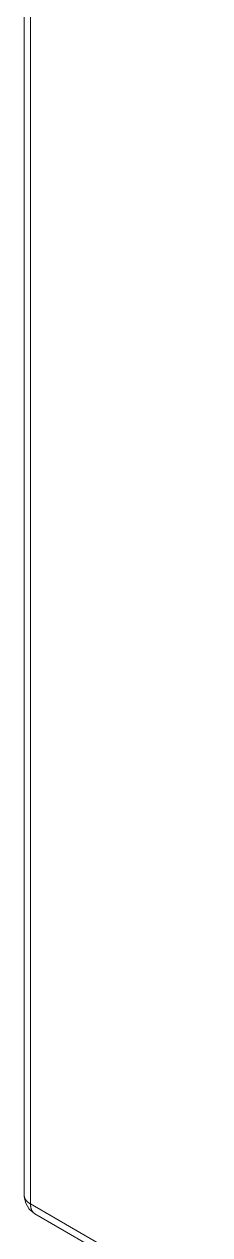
# Model space of a CAD drawing. Header units: inches. Extents: x 67248 to 85686, y -40174 to -31152.
# Drawn here: x 82432.51 to 82437.19, y -33430.6 to -33400.17 of the extents above; entities that cross this region are included whole.
import ezdxf

# ---------------------------------------------------------------- set-up
doc = ezdxf.new("R2010")
doc.units = ezdxf.units.IN
doc.header["$MEASUREMENT"] = 0

# ---------------------------------------------------------------- blocks, each defined once
blk = doc.blocks.new('ET200S')
at = {"lineweight": 0}
for p, q in [((42.288, 50.006), (42.288, -46.749)), ((42.434, 49.802), (42.434, -46.953)), ((42.288, -46.749), (42.289, -46.788)), ((42.289, -46.788), (42.325, -46.938)), ((42.325, -46.938), (42.406, -47.072)), ((42.434, -46.953), (64.727, -59.824)), ((42.406, -47.072), (42.538, -47.182)), ((42.538, -47.182), (64.83, -60.053))]:
    blk.add_line(p, q, dxfattribs=at)
for points in [[(42.288, -46.749), (42.288, -46.753), (42.288, -46.758), (42.288, -46.762), (42.289, -46.766), (42.289, -46.77), (42.29, -46.775), (42.291, -46.779), (42.291, -46.783), (42.292, -46.787), (42.293, -46.792), (42.294, -46.796), (42.295, -46.8), (42.297, -46.804), (42.298, -46.809), (42.3, -46.813), (42.302, -46.818), (42.304, -46.822), (42.306, -46.827), (42.308, -46.831), (42.31, -46.835), (42.313, -46.84), (42.315, -46.844), (42.318, -46.848), (42.32, -46.852), (42.323, -46.856), (42.326, -46.86), (42.329, -46.864), (42.332, -46.868), (42.335, -46.872), (42.338, -46.875), (42.341, -46.879), (42.344, -46.883), (42.349, -46.887), (42.353, -46.892), (42.358, -46.896), (42.362, -46.901), (42.367, -46.905), (42.372, -46.909), (42.377, -46.914), (42.382, -46.918), (42.387, -46.921), (42.392, -46.925), (42.397, -46.929), (42.402, -46.933), (42.407, -46.936), (42.412, -46.94), (42.418, -46.943), (42.423, -46.947), (42.429, -46.95), (42.434, -46.953)], [(42.434, -46.953), (42.434, -46.959), (42.434, -46.966), (42.435, -46.972), (42.435, -46.978), (42.435, -46.984), (42.436, -46.99), (42.436, -46.997), (42.437, -47.003), (42.438, -47.009), (42.439, -47.015), (42.44, -47.021), (42.441, -47.027), (42.442, -47.034), (42.443, -47.04), (42.445, -47.046), (42.446, -47.052), (42.448, -47.058), (42.45, -47.064), (42.452, -47.07), (42.453, -47.074), (42.455, -47.079), (42.456, -47.083), (42.458, -47.088), (42.46, -47.092), (42.462, -47.096), (42.464, -47.101), (42.466, -47.105), (42.469, -47.109), (42.471, -47.113), (42.473, -47.117), (42.476, -47.121), (42.478, -47.125), (42.481, -47.129), (42.484, -47.133), (42.486, -47.137), (42.489, -47.141), (42.492, -47.144), (42.496, -47.148), (42.499, -47.151), (42.502, -47.155), (42.505, -47.158), (42.509, -47.161), (42.512, -47.164), (42.515, -47.167), (42.519, -47.169), (42.523, -47.172), (42.526, -47.175), (42.53, -47.177), (42.534, -47.18), (42.538, -47.182)]]:
    blk.add_lwpolyline(points, dxfattribs=at)

msp = doc.modelspace()

# ---------------------------------------------------------------- block references
at = {"xscale": 1.08, "yscale": 1.08, "zscale": 1.08}
msp.add_blockref('ET200S', (82386.84, -33379.117, 0.332), dxfattribs=at)

doc.saveas('drawing.dxf')
